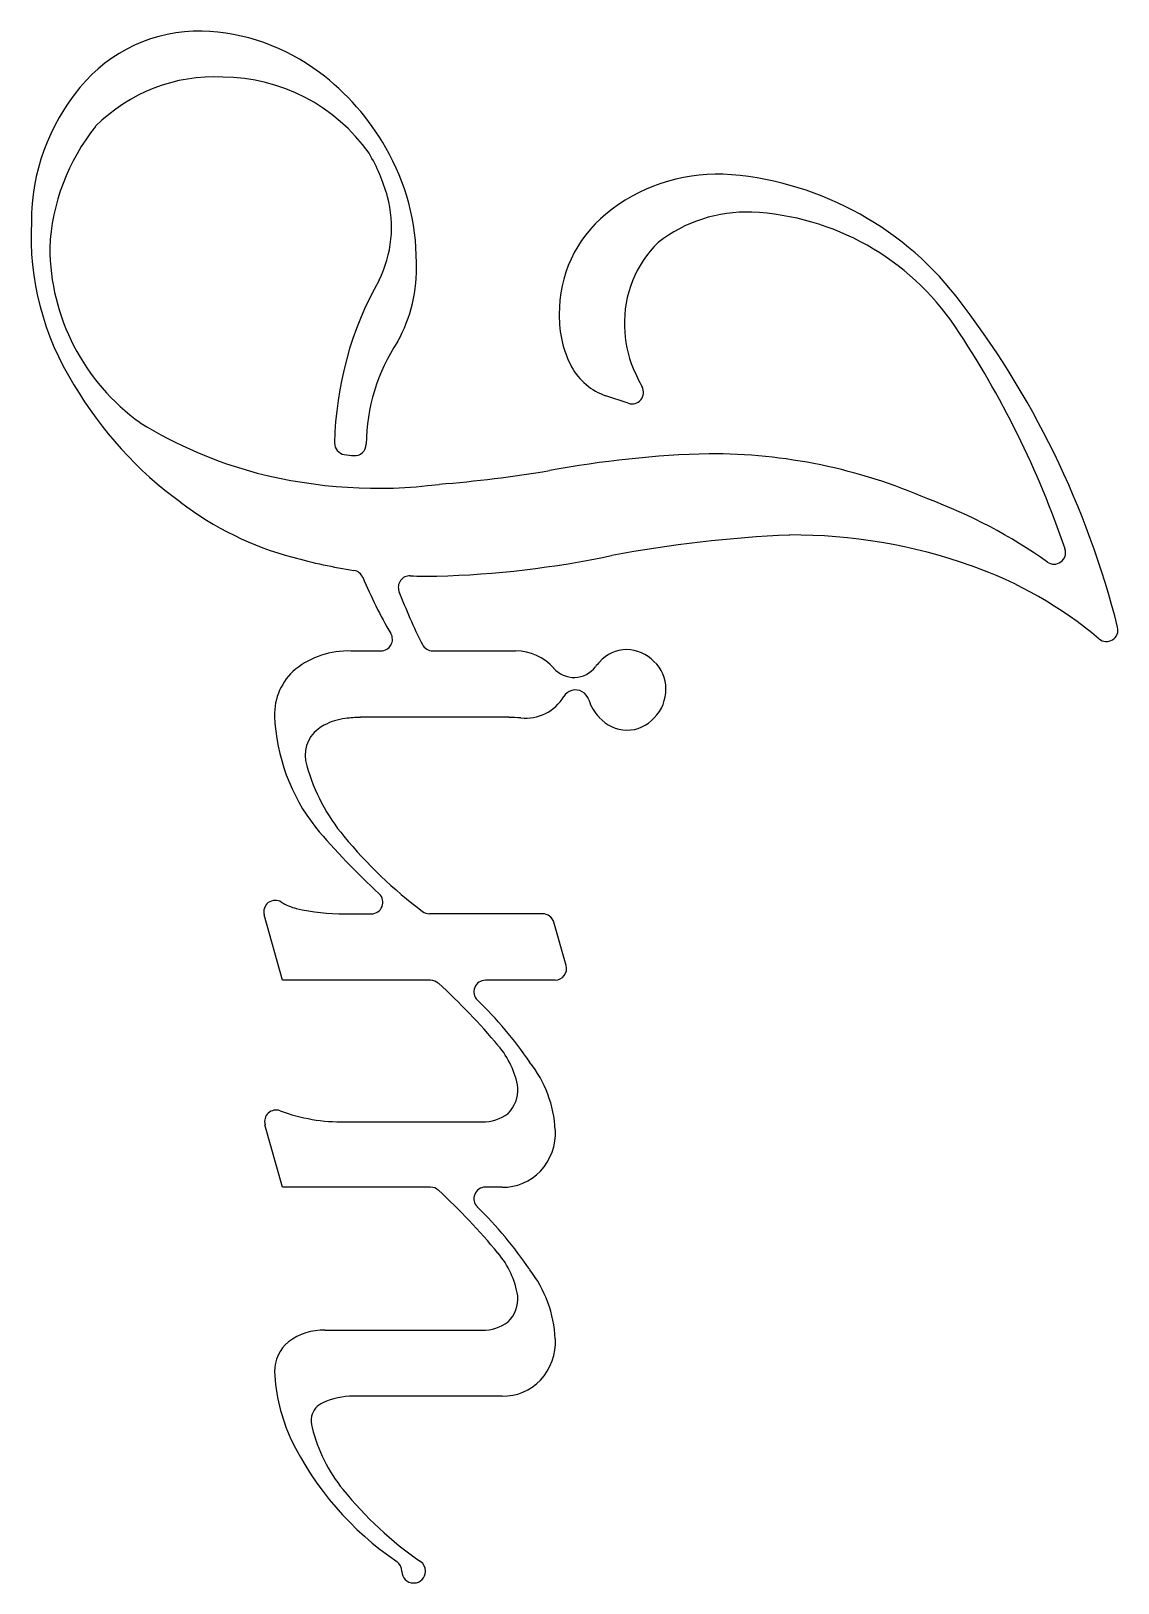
# Model space of a CAD drawing. Header units: inches. Extents: x 2.87 to 3.87, y -0.5 to 0.93.
import ezdxf

# ---------------------------------------------------------------- set-up
doc = ezdxf.new("R2010")
doc.units = ezdxf.units.IN
doc.layers.add('6', color=7, linetype='CONTINUOUS')

msp = doc.modelspace()

# ---------------------------------------------------------------- linework, layer by layer
at = {"layer": '6', "color": 6, "linetype": 'CONTINUOUS'}
for p, q in [((3.4203, 0.5835), (3.3997, 0.5905)), ((3.1649, 0.3555), (3.1925, 0.3555)), ((3.2402, 0.3555), (3.3165, 0.3555)), ((3.1961, 0.2944), (3.1738, 0.2944)), ((3.3102, 0.2944), (3.1961, 0.2944)), ((3.1018, 0.0523), (3.085, 0.1124)), ((3.1594, 0.1135), (3.1837, 0.1135)), ((3.3414, 0.1135), (3.2372, 0.1135)), ((3.3631, 0.0659), (3.3516, 0.1058)), ((3.2382, 0.0523), (3.1018, 0.0523)), ((3.3529, 0.0523), (3.2887, 0.0523)), ((3.1018, -0.1382), (3.0857, -0.0807)), ((3.1594, -0.0781), (3.2857, -0.0781)), ((3.2382, -0.1382), (3.1018, -0.1382)), ((3.304, -0.1382), (3.2887, -0.1382)), ((3.141, -0.2699), (3.2857, -0.2699)), ((3.304, -0.3306), (3.1673, -0.3306)), ((3.2117, -0.492), (3.2117, -0.4917)), ((3.2337, -0.492), (3.2337, -0.4916)), ((3.2224, -0.5026), (3.223, -0.5026))]:
    msp.add_line(p, q, dxfattribs=at)
for centre, radius, start, end in [((3.0253, 0.7842), 0.1421, 88.9802, 140.7054), ((3.0222, 0.7381), 0.1882, 52.8598, 88.3062), ((3.0015, 0.7082), 0.2246, 29.4457, 53.2353), ((3.064, 0.7505), 0.1934, 140.249, 180), ((3.0393, 0.7295), 0.1546, 87.1873, 135.1293), ((3.0458, 0.7173), 0.1666, 35.387, 89.6205), ((3.08, 0.7178), 0.1927, 141.2138, 177.3364), ((3.015, 0.7135), 0.2102, 359.8601, 29.994), ((3.0369, 0.7288), 0.1678, 15.5323, 30.4238), ((3.5033, 0.6302), 0.1644, 88.5319, 129.1062), ((3.4897, 0.4996), 0.2955, 38.1471, 86.5413), ((3.0936, 0.7455), 0.1087, 333.4555, 15.0475), ((3.4743, 0.6669), 0.1176, 129.4172, 180.8275), ((3.5292, 0.6274), 0.1322, 87.9188, 127.9519), ((3.5226, 0.5201), 0.2397, 34.0047, 87.285), ((3.1294, 0.7381), 0.2591, 177.2586, 212.0369), ((3.5192, 0.6582), 0.1024, 134.1912, 182.2629), ((3.087, 0.7279), 0.1995, 180.3036, 234.384), ((3.0848, 0.708), 0.1405, 331.1464, 2.053), ((3.4651, 0.5413), 0.3153, 150.4298, 178.9682), ((3.0731, 0.1765), 0.8227, 14.1378, 37.9212), ((3.4559, 0.6632), 0.0992, 178.8568, 207.7031), ((3.5208, 0.6555), 0.1039, 180.741, 202.5931), ((2.9957, 0.1685), 0.8732, 18.7678, 33.7953), ((3.3513, 0.5447), 0.1723, 146.3566, 179.6247), ((3.4181, 0.6443), 0.0569, 208.5578, 251.1627), ((3.6189, 0.6992), 0.2113, 203.3219, 208.4201), ((3.2212, 0.7848), 0.3618, 210.6025, 233.9257), ((3.4237, 0.5936), 0.0106, 251.3368, 28.4201), ((3.1826, 0.9101), 0.4044, 238.4109, 255.0966), ((3.1605, 0.5468), 0.0106, 178.9682, 260.6138), ((3.1684, 0.5459), 0.0106, 265.8259, 359.6247), ((3.1747, 0.6329), 0.0978, 260.6138, 265.8259), ((3.5194, -0.3996), 0.937, 91.5093, 100.5626), ((3.4963, 0.0369), 0.5002, 66.459, 90.1753), ((3.1895, 0.9505), 0.4452, 255.5804, 277.2964), ((3.1506, 1.6987), 1.1935, 274.5844, 279.5033), ((3.1853, 0.7236), 0.2913, 232.5335, 255.3007), ((3.5344, 0.0559), 0.4683, 54.5266, 69.8044), ((3.6177, -0.6784), 1.1417, 92.4492, 100.738), ((3.5712, -0.0302), 0.4925, 70.4303, 90.2706), ((3.2191, 1.3286), 0.9046, 271.5812, 281.855), ((3.8123, 0.446), 0.0106, 234.5266, 18.7678), ((3.2386, 0.8952), 0.4709, 254.3321, 261.33), ((3.166, 0.4192), 0.0106, 22.3788, 81.33), ((3.6118, 0.0799), 0.3752, 49.8541, 70.636), ((3.543, 0.5745), 0.3971, 202.3788, 210.7268), ((3.2191, 0.4141), 0.0106, 87.6824, 200.6754), ((3.2386, 0.8952), 0.4709, 267.6824, 270.672), ((3.6833, 0.5893), 0.5068, 200.6754, 206.7299), ((3.1925, 0.3662), 0.0106, 270, 30.7268), ((3.8606, 0.3748), 0.0106, 229.8541, 14.1378), ((3.2402, 0.3662), 0.0106, 206.7299, 270), ((3.1622, 0.2775), 0.078, 88.0582, 128.4046), ((3.3165, 0.309), 0.0466, 41.1725, 90), ((3.419, 0.3186), 0.0366, 133.4574, 142.5566), ((3.4192, 0.3236), 0.0333, 90.7573, 139.4784), ((3.4182, 0.3214), 0.0354, 43.4928, 89.1267), ((3.4208, 0.3206), 0.0342, 0.0224, 47.4136), ((3.1492, 0.297), 0.0547, 130.3326, 181.5194), ((3.3703, 0.356), 0.0249, 221.1725, 322.5566), ((3.3717, 0.3069), 0.0127, 106.0305, 148.9059), ((3.3717, 0.3069), 0.0127, 16.0305, 106.0305), ((3.4172, 0.3204), 0.0378, 315.7207, 0.423), ((3.3257, 0.3347), 0.0411, 263.8761, 328.9059), ((3.4195, 0.3206), 0.0369, 196.0305, 225.5074), ((3.2732, 0.3034), 0.1789, 182.5239, 218.0537), ((3.1708, 0.233), 0.0622, 118.955, 125.5397), ((3.1648, 0.2431), 0.0504, 95.9636, 118.5347), ((3.1762, 0.175), 0.1194, 91.1355, 98.0075), ((3.3115, 0.2026), 0.0917, 83.8761, 90.8289), ((3.4196, 0.3174), 0.0348, 221.6427, 268.659), ((3.419, 0.3163), 0.0337, 269.5937, 318.4299), ((3.1524, 0.2597), 0.0297, 126.4573, 199.3825), ((3.2921, 0.2966), 0.1742, 195.5728, 219.8693), ((3.6607, 0.6407), 0.6925, 220.2631, 227.2803), ((3.4974, 0.4669), 0.441, 219.7519, 232.7905), ((3.1837, 0.1241), 0.0106, 270, 47.2803), ((3.0952, 0.1153), 0.0106, 58.471, 195.6497), ((3.128, 0.1687), 0.0521, 238.471, 255.1431), ((3.1561, 0.2913), 0.1778, 256.506, 271.0487), ((3.2372, 0.1241), 0.0106, 232.7905, 270), ((3.3414, 0.1029), 0.0106, 16.0207, 90), ((3.3529, 0.063), 0.0106, 270, 16.0207), ((3.2382, 0.0417), 0.0106, 47.5195, 90), ((2.8344, -0.3993), 0.6087, 40.0162, 47.5195), ((3.2887, 0.0417), 0.0106, 90, 225.787), ((3.0155, -0.2391), 0.3812, 34.5364, 45.787), ((3.242, -0.0589), 0.0776, 9.18, 41.0272), ((3.2441, -0.091), 0.1091, 2.8664, 38.5099), ((3.2873, -0.0485), 0.0313, 315.6238, 3.597), ((3.096, -0.0778), 0.0106, 69.6083, 195.602), ((3.1566, 0.0851), 0.1632, 249.6083, 270.9966), ((3.2857, -0.0365), 0.0416, 270, 305.328), ((3.301, -0.0881), 0.0522, 317.2602, 2.8235), ((3.3052, -0.0913), 0.0469, 268.6195, 316.6658), ((3.2382, -0.1488), 0.0106, 47.5144, 90), ((2.867, -0.5542), 0.5603, 39.3581, 47.5144), ((3.2887, -0.1488), 0.0106, 90, 225.6909), ((3.0216, -0.4224), 0.3717, 34.0755, 45.6909), ((3.2379, -0.2518), 0.0818, 9.486, 40.3962), ((3.2407, -0.2833), 0.1125, 2.7502, 37.8974), ((3.2873, -0.2403), 0.0314, 315.643, 3.5938), ((3.1393, -0.3228), 0.0529, 88.1578, 127.1575), ((3.2857, -0.2284), 0.0415, 270, 305.3528), ((3.1287, -0.3074), 0.0342, 128.5996, 180.896), ((3.301, -0.2804), 0.0522, 317.2587, 2.8211), ((3.267, -0.299), 0.1728, 182.9649, 204.3436), ((3.3052, -0.2837), 0.0469, 268.6195, 316.6658), ((3.1466, -0.3537), 0.0186, 114.0296, 165.8988), ((3.1673, -0.3997), 0.0691, 90, 114.2088), ((3.1555, -0.3526), 0.0272, 172.7309, 194.5943), ((3.3713, -0.2423), 0.2913, 206.0434, 235.6838), ((3.2716, -0.3241), 0.1468, 193.9413, 219.0464), ((3.424, -0.2013), 0.3425, 218.9342, 235.3062), ((3.2011, -0.4917), 0.0106, 0, 55.6838), ((3.223, -0.4916), 0.0106, 360, 55.3062), ((3.2224, -0.492), 0.0106, 180, 270), ((3.223, -0.492), 0.0106, 270, 0)]:
    msp.add_arc(centre, radius, start, end, dxfattribs=at)

doc.saveas('drawing.dxf')
